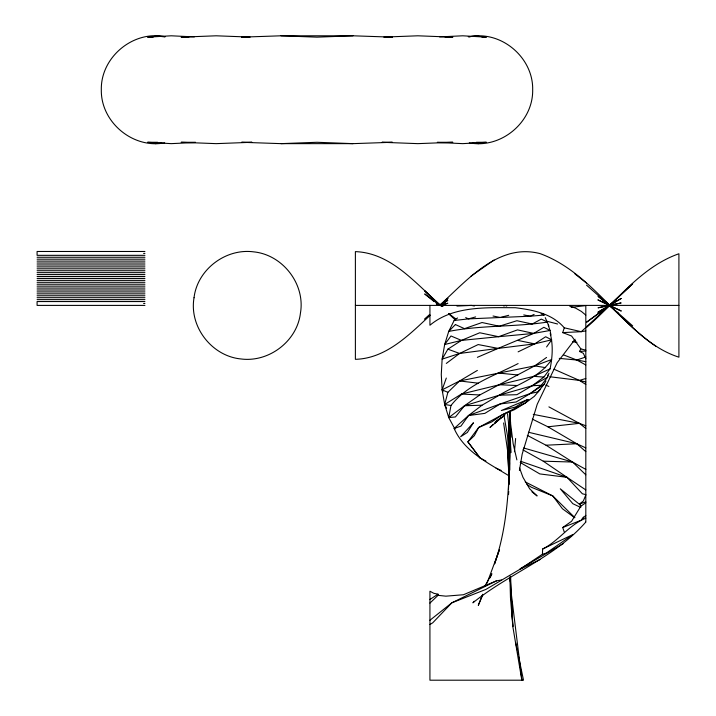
<?xml version="1.0" encoding="UTF-8"?>
<svg xmlns="http://www.w3.org/2000/svg" width="716" height="716" viewBox="0 0 716 716"><rect width="100%" height="100%" fill="white"/><g stroke="black" fill="none" stroke-linecap="round" stroke-linejoin="round"><path stroke-width="1.07" d="M509.792 470.117L509.846 447.106M487.023 583.227L499.356 549.897L494.577 563.886C511.519 514.732 509.094 462.196 510.213 411.002M509.541 431.9L509.765 412.327M509.541 463.798L508.485 422.485L507.528 413.705M509.846 418.574L510.777 452.763L509.676 425.939L510.275 411.414M508.485 489.511L509.676 455.994L508.485 422.485M429.931 620.253L451.85 602.818L485.949 589.393L519.753 569.417L542.433 554.193L542.621 549.029C558.775 541.019 568.826 524.918 585.813 518.196M508.539 494.604L508.727 491.283M547.722 375.059L547.534 377.26L541.269 385.289L530.243 393.558L516.164 401.998L500.215 403.94L468.506 415.54L454.15 428.508C464.353 451.76 488.589 463.225 509.031 475.845M514.446 451.724L515.636 438.478M519.422 470.475L522.17 454.141L537.197 404.325L557.164 362.726L575.1 339.25M454.946 429.135L448.735 417.571L450.973 405.516C467.691 384.116 494.783 375.605 518.115 363.567M457.56 317.949L454.15 320.473L448.735 331.418L444.663 344.512L442.13 359.119L441.28 374.495L442.13 389.862L444.663 404.468L448.735 417.571L464.487 405.748L499.294 395.178L516.898 394.695L532.248 385.727L543.856 377.09L550.067 368.865C552.466 357.266 553.289 344.987 550.192 333.441M477.375 370.414L459.591 380.966L447.885 392.332L444.663 404.468L446.623 408.415M585.813 350.169L580.864 348.907L571.592 336.019L562.713 332.6L564.271 327.803C552.036 313.465 533.053 309.956 515.278 307.71C486.692 307.719 453.273 305.678 429.931 325.243L429.931 305.401M548.912 373.215L547.534 377.26L532.248 385.727L499.294 395.178L482.02 405.211L468.506 415.54L460.97 426.083L454.15 428.508M446.301 378.066L442.13 389.862L443.025 391.822M482.665 594.28L478.306 605.333L482.682 595.139M585.813 495.016L583.343 501.012L579.495 503.975L580.864 506.194L571.592 521.266L562.713 527.531L564.271 532.024M490.12 577.812L491.865 573.74L484.839 586.109M468.506 415.54L484.857 413.374L500.215 403.94L530.243 393.558L538.029 391.822L544.169 384.268L545.95 380.966M585.813 358.761L583.343 353.301L579.495 351.458L580.864 348.907M550.98 335.043L550.067 330.461L533.751 333.414L498.596 336.708L479.756 332.761L461.462 340.395L447.885 349.166L442.13 359.119L459.591 353.462L478.181 344.557L498.166 348.397L534.691 343.868L551.642 339.814L546.577 346.956M496.519 421.062L495.32 422.905L497.423 420.587M581.84 519.377L583.54 516.961M499.294 395.178C517.113 384.268 539.694 377.735 551.642 359.513L534.691 365.885L479.756 394.972L464.487 405.748L455.412 416.963L448.735 417.571M540.141 389.54L534.297 396.369L525.159 403.108L514.383 409.686L502.551 414.618L478.673 427.47L467.87 441.844L480.024 457.918L485.913 461.086M474.332 601.225L472.9 602.818C508.897 573.614 554.721 557.603 585.733 522.134M585.813 515.35L581.267 520.183L562.713 527.531M430.289 315.21C409.149 334.712 386.192 358.501 355.387 359.325L355.387 251.62C391.661 252.972 416.041 284.118 441.45 305.956M445.433 300.684L447.822 298.393L440.394 304.864M586.476 327.489C615.993 302.08 640.856 267.05 678.911 253.759L678.911 357.177C647.416 347.188 626.294 319.846 602.156 298.948L612.887 308.408M429.931 603.096L438.031 595.336L438.004 594.191L433.824 593.304L429.931 591.228L429.931 680.2L523.503 680.2L518.554 656.474M493.181 424.409L489.959 427.47L505.147 414.618M494.792 422.879L497.208 420.578M429.493 314.754L424.713 319.211L429.663 314.745M440.653 304.372C467.62 279.661 499.285 242.661 540.258 253.688C587.836 271.122 614.865 318.459 655.802 346.231M586.476 326.818L632.693 283.813L609.585 305.302L586.476 322.272L612.252 303.477M585.813 327.552L581.267 331.696L562.713 332.6M441.217 304.336L447.822 298.384L442.041 303.593M528.802 399.958L525.159 403.108L502.551 414.618L491.659 421.966L478.673 427.47L474.323 435.686L467.87 441.844L480.024 457.918M503.796 306.054L505.254 305.401L506.713 306.054M446.301 363.433L459.591 353.462L498.166 348.397L533.751 333.414L543.856 327.301L550.067 330.461L548.17 324.992M501.558 417.285L495.284 421.966L503.849 416.005M447.885 392.332L442.13 389.862L459.591 380.966L534.691 365.885L546.577 357.436M494.04 260.015L470.931 276.215M441.602 304.712L447.822 300.344L439.821 305.114M606.022 307.835L612.252 303.45M580.864 506.194L585.813 502.775M530.243 393.558L544.169 384.268M429.931 599.462L438.004 594.191M518.115 351.851L534.691 343.868L545.655 336.744L551.642 339.814M550.067 368.865L533.751 376.339L461.462 394.033L444.663 404.468L450.973 405.516M429.931 624.504L432.706 622.831L451.85 602.818L496.546 580.819L501.442 580.005M440.707 304.586L442.488 303.53M520.219 568.737L563.582 543.453M519.753 569.417L540.222 559.473M542.621 549.029L572.907 534.539L546.218 553.128L542.433 554.193M534.136 314.387L530.243 316.195L468.506 318.889L454.15 320.473M477.375 357.32L498.166 348.397M496.546 580.819L463.44 594.736L445.88 596.168L438.031 595.336M573.588 341.362L575.628 340.637M441.521 305.41L447.822 303.217L440.465 305.293M559.259 358.376L576.774 360.023L585.813 356.989M579.495 503.975L585.813 501.898M549.736 376.732L579.387 380.411L585.813 378.504M475.657 316.911L468.506 318.889L465.677 317.582M508.718 315.309L500.215 317.465L493.047 316.016M461.462 340.395L444.663 344.512L450.973 335.983L461.462 340.395L498.596 336.708L517.498 329.879L533.751 333.414M585.813 330.908L581.267 331.696L564.271 327.803M571.198 307.334L585.813 305.607L585.813 522.045M164.689 36.614C132.943 30.358 100.67 57.334 101.314 89.724C100.67 122.105 132.943 149.08 164.689 142.833M468.935 36.91C500.735 29.875 533.348 57.316 532.677 89.724C533.322 122.105 501.048 149.08 469.302 142.833M155.238 143.639L161.78 142.905M532.301 419.102L547.919 426.799L579.387 423.353L585.813 425.778M468.255 36.704L478.753 35.8M542.889 313.438L544.169 315.058L530.243 316.195L523.745 314.915M579.495 351.458L585.813 350.974M532.248 385.727L541.269 385.289M439.597 36.892L462.733 35.8L486.397 37.151L481.94 37.151M195.495 142.493L171.249 143.639L147.594 142.287L157.618 142.287M456.933 306.072L471.432 305.401L474.413 306.009M527.298 435.382L546.004 445.209L576.774 443.741L585.813 447.903M384.053 37.151L392.386 37.151L352.988 35.8L316.991 37.151L281.003 35.8L241.605 37.151L249.929 37.151M384.152 37.071L417.849 35.8L452.843 37.151L445.119 37.151M195.495 142.287L181.148 142.287L216.143 143.639L252.014 142.287L241.605 142.287L281.003 143.639L316.991 142.287L352.988 143.639L392.386 142.287L381.977 142.287L417.849 143.639L452.843 142.287L437.395 142.287M464.487 405.748L482.02 405.211M281.003 35.8L352.988 35.8M153.161 37.151L147.594 37.151L171.249 35.8L194.394 36.892M188.872 37.151L181.148 37.151L216.143 35.8L249.839 37.071M476.373 142.287L486.397 142.287L462.733 143.639L437.387 142.448M281.003 143.639L352.988 143.639M144.936 251.477L37.089 251.477L37.089 255.335L144.936 255.335M143.585 253.41L144.936 253.41M37.089 257.259L144.936 257.259M37.089 259.183L144.936 259.183M37.089 261.107L144.936 261.107M37.089 263.032L144.936 263.032M37.089 264.965L144.936 264.965M37.089 266.889L144.936 266.889M37.089 268.813L144.936 268.813M37.089 270.738L144.936 270.738M37.089 272.662L144.936 272.662M37.089 274.586L144.936 274.586M37.089 276.519L144.936 276.519M37.089 278.443L144.936 278.443M37.089 280.368L144.936 280.368M37.089 282.292L144.936 282.292M37.089 284.216L144.936 284.216M37.089 286.14L144.936 286.14M37.089 288.074L144.936 288.074M37.089 289.998L144.936 289.998M37.089 291.922L144.936 291.922M37.089 293.846L144.936 293.846M37.089 295.771L144.936 295.771M37.089 297.695L144.936 297.695M37.089 299.628L144.936 299.628M144.936 301.552L37.089 301.552L37.089 305.401L144.936 305.401M143.585 303.477L144.936 303.477M355.387 305.401L678.911 305.401M522.877 449.854L543.256 461.185L572.567 462.035L585.813 469.401M498.596 384.698L517.498 385.539M461.462 394.033L479.756 394.972M533.751 376.339L543.856 377.09M498.166 373.009L517.901 374.987M155.238 35.8L165.047 36.91M472.211 142.905L478.753 143.639M459.591 380.966L478.181 383.176M585.813 489.923L566.982 477.312L539.819 473.929L520.228 462.473M572.567 341.729L576.98 342.293M534.691 365.885L545.655 367.657M563.438 354.859L576.774 360.023L585.813 361.661M533.268 414.358L579.387 423.353L585.813 428.41M517.901 340.431L534.691 343.868M528.381 432.24L576.774 443.741L585.813 451.635M554.005 369.205L579.387 380.411L585.813 381.959M585.813 494.649L582.377 493.772L566.982 477.312L543.256 461.185M547.131 321.287L557.576 324.008M523.629 447.983L572.567 462.035L585.813 474.824M569.632 306.081L575.592 308.104L581.401 311.451L585.813 315.103M520.917 461.381L566.982 477.312M447.885 349.166L459.591 353.462M442.041 306.018L436.268 303.817L442.041 306.215M541.099 313.814L544.169 315.058M545.878 385.172L548.895 386.443M496.081 468.175L501.173 470.439M436.268 303.119L443.007 306.323M580.81 507.474L572.809 503.679L560.288 488.804L580.703 505.326M525.231 481.895L552.824 495.946L574.805 517.605M548.895 406.876L579.387 423.353M576.774 360.023L585.813 364.945M547.919 426.799L576.774 443.741M448.896 313.733L455.779 318.862M579.387 380.411L585.813 384.429M527.012 484.472L531.549 487.345L552.824 495.946L562.445 508.763L574.715 517.74M546.004 445.209L572.567 462.035M439.821 305.249L424.713 293.936L434.129 301.624M574.921 273.888L586.476 283.089M531.934 491.794L537.116 495.946L529.661 488.804L522.966 477.312L519.61 468.148M617.013 312.042L618.66 313.501M586.476 285.084L632.693 325.887M448.619 313.769L454.991 319.631M439.848 305.231L424.713 290.848L439.848 305.383M545.261 317.662L548.912 326.111M516.88 459.887L513.166 443.741L510.562 423.353L510.15 414.564M515.636 642.458L517.212 650.003M517.659 652.16L518.107 654.317M504.037 415.79L507.581 436.277L509.13 463.44M521.839 680.2L512.835 626.607L510.463 597.565L509.935 577.946M503.617 422.959L507.742 451.68L509.389 484.141M510.642 577.168L511.179 592.776L521.928 680.2M509.971 418.824L511.027 437.243M510.159 576.192L512.835 626.607L511.179 592.776M507.742 451.68L509.219 483.631M510.159 413.687L510.562 423.353M510.195 577.293L510.293 581.75M509.183 472.193L509.398 483.139M509.694 414.358L510.007 432.178M509.237 446.793L509.532 465.114M194.036 297.731C188.979 326.648 211.784 356.174 240.961 358.958C268.885 362.636 297.176 341.192 300.443 313.08C305.508 284.154 282.704 254.627 253.518 251.844C225.603 248.166 197.312 269.61 194.036 297.731M473.312 422.905L467.387 432.428L460.639 436.742L473.312 422.905M455.412 324.545L448.735 331.418C481.286 325.028 514.804 327.123 547.534 322.066L541.269 319.112L532.248 324.026L516.898 320.723L499.294 326.219L482.02 322.522L464.487 328.671L455.412 324.545M612.153 303.208L609.585 305.302L598.03 307.817L621.139 302.94L609.585 305.356L612.153 303.226M616.431 299.727L613.863 301.812L616.431 299.736M527.835 399.447L515.305 407.082L501.316 410.528L527.835 399.447M621.139 298.465L598.03 312.212L621.139 298.465M621.139 310.959L598.03 299.941L621.139 310.959M612.887 308.113L598.03 296.29L612.887 308.095"/></g></svg>
